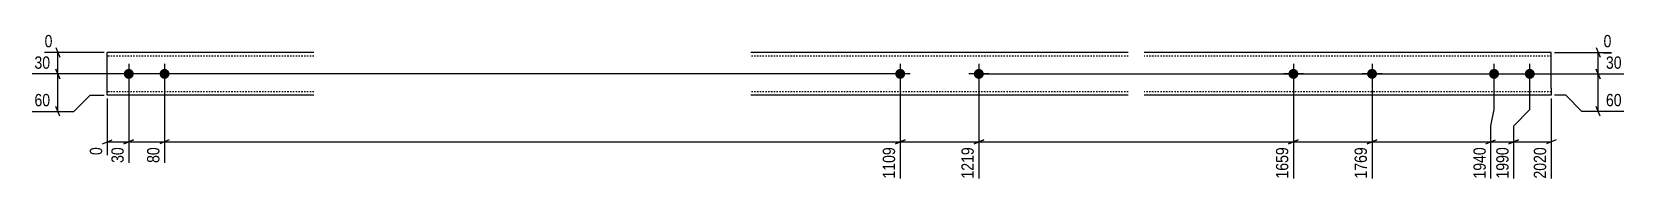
# Model space of a CAD drawing. Header units: millimetres. Extents: x 14 to 10926, y 1 to 219.
# Drawn here: x 8699 to 10926, y 10 to 219 of the extents above.
import ezdxf

# ---------------------------------------------------------------- set-up
doc = ezdxf.new("R2010")
doc.units = ezdxf.units.MM
doc.linetypes.add('DXK_LINE_DOT2', pattern=[3.9198, 1.9599, -1.9599])
doc.layers.add('MÅLSÆTNING', color=7, linetype='Continuous')
doc.layers.add('STÅL', color=7, linetype='Continuous')
doc.styles.add('Arial Narrow', font='ARIALN.TTF', dxfattribs={"height": 0.2})

msp = doc.modelspace()

# ---------------------------------------------------------------- hatches: boundary and pattern name
at = {"layer": 'STÅL', "linetype": 'Continuous'}
for points in [[(8834.5, 153, -1), (8834.5, 167, -1)], [(8884.5, 153, -1), (8884.5, 167, -1)], [(9913.7, 153, -1), (9913.7, 167, -1)], [(10023.7, 153, -1), (10023.7, 167, -1)], [(10463.8, 153, -1), (10463.8, 167, -1)], [(10573.8, 153, -1), (10573.8, 167, -1)], [(10744.5, 167, -1), (10744.5, 153, -1)], [(10794.5, 167, -1), (10794.5, 153, -1)]]:
    msp.add_hatch(color=3, dxfattribs=at).paths.add_polyline_path(points)

# ---------------------------------------------------------------- linework, layer by layer
at = {"layer": 'MÅLSÆTNING', "color": 7, "linetype": 'Continuous'}
for p, q in [((8799.9, 190), (8716.7, 190)), ((8732.6, 196.7), (8738, 183.2)), ((8735.3, 160), (8735.3, 190)), ((9909.2, 160), (8699.2, 160)), ((9909.2, 160), (8699.2, 160)), ((8738, 153.2), (8732.6, 166.7)), ((8732.6, 166.7), (8738, 153.2)), ((8735.3, 107.5), (8735.3, 160)), ((10028.2, 160), (10926.2, 160)), ((10887.3, 166.7), (10892.7, 153.2)), ((10890, 107.5), (10890, 160)), ((8834.5, 155.5), (8834.5, 35.4)), ((8834.5, 155.5), (8834.5, 35.4)), ((8884.5, 155.5), (8884.5, 35.4)), ((8884.5, 155.5), (8884.5, 35.4)), ((9913.7, 155.5), (9913.7, 13.5)), ((9913.7, 155.5), (9913.7, 13.5)), ((10023.7, 155.5), (10023.7, 13.5)), ((10023.7, 155.5), (10023.7, 13.5)), ((10463.8, 155.5), (10463.8, 13.5)), ((10463.8, 155.5), (10463.8, 13.5)), ((10573.8, 155.5), (10573.8, 13.5)), ((10573.8, 155.5), (10573.8, 13.5)), ((10744.5, 110), (10744.5, 155.5)), ((10744.5, 110), (10744.5, 155.5)), ((10794.5, 110), (10794.5, 155.5)), ((10794.5, 110), (10794.5, 155.5)), ((8738, 100.7), (8732.6, 114.2)), ((8757.8, 107.5), (8780.3, 130)), ((8780.3, 130), (8799.9, 130)), ((8804.4, 125.5), (8804.4, 46.4)), ((10824.5, 125.5), (10824.5, 13.5)), ((10845, 130), (10829, 130)), ((10867.5, 107.5), (10845, 130)), ((10892.7, 100.7), (10887.3, 114.2)), ((8699.2, 107.5), (8757.8, 107.5)), ((10740, 87.5), (10744.5, 110)), ((10740, 87.5), (10744.5, 110)), ((10772, 87.5), (10794.5, 110)), ((10772, 87.5), (10794.5, 110)), ((10926.2, 107.5), (10867.5, 107.5)), ((8797.7, 62.3), (8811.2, 67.7)), ((8827.7, 62.3), (8841.2, 67.7)), ((8841.2, 67.7), (8827.7, 62.3)), ((8891.2, 67.7), (8877.7, 62.3)), ((8891.2, 67.7), (8877.7, 62.3)), ((9920.5, 67.7), (9907, 62.3)), ((9907, 62.3), (9920.5, 67.7)), ((10030.5, 67.7), (10017, 62.3)), ((10017, 62.3), (10030.5, 67.7)), ((10470.5, 67.7), (10457, 62.3)), ((10457, 62.3), (10470.5, 67.7)), ((10580.5, 67.7), (10567, 62.3)), ((10567, 62.3), (10580.5, 67.7)), ((10733.2, 62.3), (10746.7, 67.7)), ((10740, 13.5), (10740, 87.5)), ((10765.2, 62.3), (10778.7, 67.7)), ((10778.7, 67.7), (10765.2, 62.3)), ((10772, 13.5), (10772, 87.5)), ((10772, 13.5), (10772, 87.5)), ((10831.2, 67.7), (10817.7, 62.3)), ((8804.4, 65), (8834.5, 65)), ((8834.5, 65), (8884.5, 65)), ((8884.5, 65), (9913.7, 65)), ((9913.7, 65), (10023.7, 65)), ((10023.7, 65), (10463.8, 65)), ((10463.8, 65), (10573.8, 65)), ((10740, 65), (10772, 65)), ((10772, 65), (10824.5, 65))]:
    msp.add_line(p, q, dxfattribs=at)
at = {"layer": 'STÅL', "color": 2, "linetype": 'Continuous'}
for p, q in [((9093.5, 190), (8804.4, 190)), ((8804.4, 140), (8804.4, 190)), ((10232.7, 190), (9704.7, 190)), ((10824.5, 190), (10254.8, 190)), ((10824.5, 140), (10824.5, 190)), ((8804.4, 130.8), (8804.4, 140)), ((10824.5, 140), (10824.5, 130)), ((8804.4, 130), (8804.4, 130.8)), ((9093.5, 130), (8804.4, 130)), ((10232.7, 130), (9704.7, 130)), ((10824.5, 130), (10254.8, 130))]:
    msp.add_line(p, q, dxfattribs=at)
at = {"layer": 'STÅL', "color": 7, "linetype": 'DXK_LINE_DOT2'}
for p, q in [((9093.5, 185), (8804.4, 185)), ((10232.7, 185), (9704.7, 185)), ((10824.5, 185), (10254.8, 185)), ((10824.5, 185), (10824.5, 184.6)), ((10824.5, 183.8), (10824.5, 184.6)), ((8804.4, 132.9), (8804.4, 140)), ((9093.5, 135), (8804.4, 135)), ((10232.7, 135), (9704.7, 135)), ((10824.5, 135), (10254.8, 135))]:
    msp.add_line(p, q, dxfattribs=at)
at = {"layer": 'STÅL', "color": 3, "linetype": 'Continuous'}
for p, q in [((8848.5, 160), (8820.5, 160)), ((8834.5, 174), (8834.5, 146)), ((8898.5, 160), (8870.5, 160)), ((8884.5, 174), (8884.5, 146)), ((9927.7, 160), (9899.7, 160)), ((9913.7, 174), (9913.7, 146)), ((10037.7, 160), (10009.7, 160)), ((10023.7, 174), (10023.7, 146)), ((10477.8, 160), (10449.8, 160)), ((10463.8, 174), (10463.8, 146)), ((10587.8, 160), (10559.8, 160)), ((10573.8, 174), (10573.8, 146)), ((10730.5, 160), (10758.5, 160)), ((10744.5, 146), (10744.5, 174)), ((10780.5, 160), (10808.5, 160)), ((10794.5, 146), (10794.5, 174))]:
    msp.add_line(p, q, dxfattribs=at)

# ---------------------------------------------------------------- next in the draw order: wipeouts: each hides what was drawn before it
at = {"color": 0, "linetype": 'Continuous'}
for points in [[(8731.3, 193.6), (8731.3, 218.8), (8713.1, 218.8), (8713.1, 193.6)], [(10926.5, 163.6), (10926.5, 188.8), (10897.4, 188.8), (10897.4, 163.6)], [(8728, 111.1), (8728, 136.3), (8698.9, 136.3), (8698.9, 111.1)], [(10926.5, 111.1), (10926.5, 136.3), (10897.4, 136.3), (10897.4, 111.1)], [(8830.9, 61), (8805.7, 61), (8805.7, 31.8), (8830.9, 31.8)], [(8880.9, 61), (8855.7, 61), (8855.7, 31.8), (8880.9, 31.8)], [(9910.1, 61), (9884.9, 61), (9884.9, 9.9), (9910.1, 9.9)], [(10020.1, 61), (9994.9, 61), (9994.9, 9.9), (10020.1, 9.9)], [(10460.2, 61), (10435, 61), (10435, 9.9), (10460.2, 9.9)], [(10768.3, 61), (10743.1, 61), (10743.1, 9.9), (10768.3, 9.9)], [(10820.8, 61), (10795.6, 61), (10795.6, 9.9), (10820.8, 9.9)]]:
    msp.add_wipeout(points, dxfattribs=at).dxf.layer = 'MÅLSÆTNING'

# ---------------------------------------------------------------- next in the draw order: linework, layer by layer
at = {"layer": 'MÅLSÆTNING', "color": 7, "linetype": 'Continuous'}
for p, q in [((10829, 190), (10908.6, 190)), ((10887.3, 196.7), (10892.7, 183.2)), ((10890, 160), (10890, 190)), ((10028.2, 160), (10926.2, 160)), ((10892.7, 153.2), (10887.3, 166.7)), ((10733.2, 62.3), (10746.7, 67.7)), ((10740, 13.5), (10740, 87.5)), ((10573.8, 65), (10740, 65))]:
    msp.add_line(p, q, dxfattribs=at)

# ---------------------------------------------------------------- next in the draw order: texts
at = {"layer": 'MÅLSÆTNING', "color": 3, "linetype": 'Continuous', "style": 'Arial Narrow'}
for s, height, p in [('0', 17.2, (8716.7, 197.2)), ('30', 17.18, (10901, 167.2)), ('60', 17.18, (8702.5, 114.7)), ('60', 17.18, (10901, 114.7))]:
    msp.add_text(s, height=height, dxfattribs=at).set_placement(p)
for s, p in [('80', (8877.3, 35.4)), ('1109', (9906.5, 13.5)), ('1219', (10016.5, 13.5)), ('1659', (10456.6, 13.5)), ('1990', (10764.8, 13.5)), ('2020', (10817.3, 13.5))]:
    msp.add_text(s, height=17.18, rotation=90.0002, dxfattribs=at).set_placement(p)

# ---------------------------------------------------------------- next in the draw order: wipeouts: each hides what was drawn before it
at = {"color": 0, "linetype": 'Continuous'}
msp.add_wipeout([(8800.8, 61), (8775.6, 61), (8775.6, 42.8), (8800.8, 42.8)], dxfattribs=at).dxf.layer = 'MÅLSÆTNING'

# ---------------------------------------------------------------- next in the draw order: texts
at = {"layer": 'MÅLSÆTNING', "color": 3, "linetype": 'Continuous', "style": 'Arial Narrow'}
for s, height, p in [('0', 17.2, (8797.2, 46.4)), ('30', 17.18, (8827.3, 35.4))]:
    msp.add_text(s, height=height, rotation=90.0002, dxfattribs=at).set_placement(p)

# ---------------------------------------------------------------- next in the draw order: wipeouts: each hides what was drawn before it
at = {"color": 0, "linetype": 'Continuous'}
for points in [[(10912.2, 193.6), (10912.2, 218.8), (10894.1, 218.8), (10894.1, 193.6)], [(8728, 163.6), (8728, 188.8), (8698.9, 188.8), (8698.9, 163.6)], [(10570.2, 61), (10545, 61), (10545, 9.9), (10570.2, 9.9)], [(10736.3, 61), (10711.1, 61), (10711.1, 9.9), (10736.3, 9.9)]]:
    msp.add_wipeout(points, dxfattribs=at).dxf.layer = 'MÅLSÆTNING'

# ---------------------------------------------------------------- next in the draw order: texts
at = {"layer": 'MÅLSÆTNING', "color": 3, "linetype": 'Continuous', "style": 'Arial Narrow'}
for s, height, p in [('0', 17.2, (10897.7, 197.2)), ('30', 17.18, (8702.5, 167.2))]:
    msp.add_text(s, height=height, dxfattribs=at).set_placement(p)
for s, p in [('1769', (10566.6, 13.5)), ('1940', (10732.8, 13.5))]:
    msp.add_text(s, height=17.18, rotation=90.0002, dxfattribs=at).set_placement(p)

doc.saveas('drawing.dxf')
